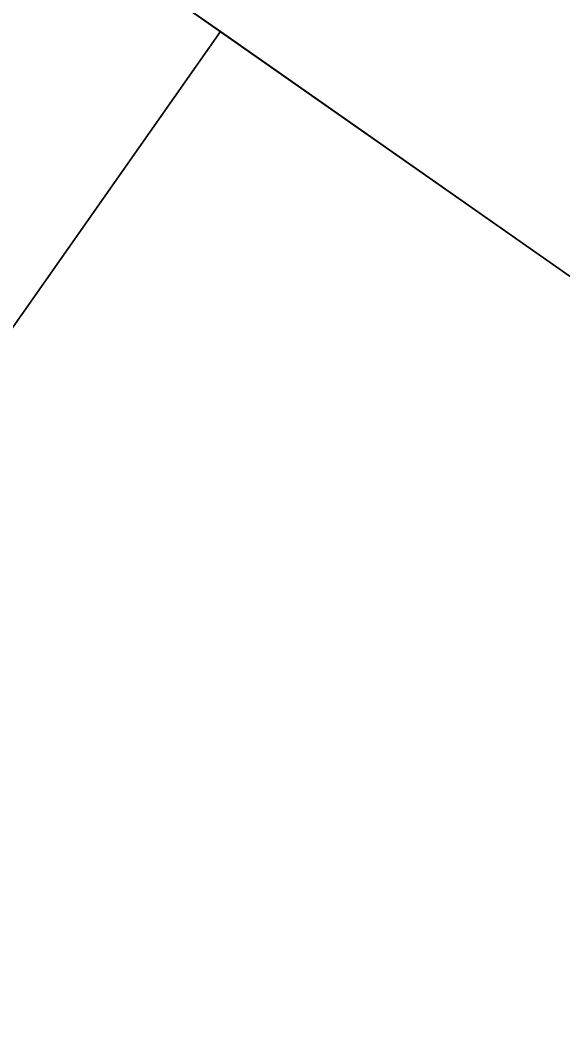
# Model space of a CAD drawing. Header units: metres. Extents: x -2743 to 126, y 13385 to 13916.
# Drawn here: x -1914.65554 to -1914.64788, y 13661.83898 to 13661.85305 of the extents above; entities that cross this region are included whole.
import ezdxf

# ---------------------------------------------------------------- set-up
doc = ezdxf.new("R2010")
doc.units = ezdxf.units.M
for name, color, linetype in [('link-улица Берзарина_Покрытия — Новые$0$ДВ_ПП_Газон_У за счет АБ_ПЧ', 7, 'Continuous'), ('link-улица Берзарина_Покрытия — Новые$0$ДВ_ПП_Тип2_Р_покрытия_ПЧ_Местные', 7, 'Continuous'), ('link-улица Берзарина_Покрытия — Новые$0$ДВ_ПП_Тип7_У_ТР_до 3м за счет АБ_ПЧ', 7, 'Continuous'), ('link_улица Берзарина_борта$0$ДВ_ГП_П_Борт_БР100.30.15', 7, 'Continuous'), ('link_улица Берзарина_борта$0$ДВ_ГП_П_Борт_Пониженный_бетонный', 7, 'Continuous'), ('output[1-12]_3_ДЖКХ-24_03233tp$0$Горизонтали', 7, 'Continuous')]:
    doc.layers.add(name, color=color, linetype=linetype)

msp = doc.modelspace()

# ---------------------------------------------------------------- linework, layer by layer
at = {"layer": 'link-улица Берзарина_Покрытия — Новые$0$ДВ_ПП_Газон_У за счет АБ_ПЧ'}
msp.add_lwpolyline([(-1914.652713, 13661.852891), (-1914.678153, 13661.816615), (-1906.359416, 13656.036823), (-1914.652713, 13661.852891)], close=True, dxfattribs=at)
at = {"layer": 'link-улица Берзарина_Покрытия — Новые$0$ДВ_ПП_Тип2_Р_покрытия_ПЧ_Местные'}
msp.add_lwpolyline([(-1917.843494, 13676.080644), (-1920.43599, 13665.351502), (-1918.322982, 13664.108515), (-1915.507, 13662.452), (-1906.359416, 13656.036823), (-1902.986, 13653.693), (-1898.258358, 13650.365339), (-1893.591992, 13662.075767), (-1896.675817, 13663.934115), (-1896.675817, 13663.934115), (-1897.622, 13664.604), (-1897.752084, 13664.749375), (-1898.190687, 13665.303086), (-1898.452449, 13665.715708), (-1898.950639, 13666.832466), (-1899.204938, 13668.027655), (-1899.224179, 13669.070192), (-1899.186427, 13669.415262), (-1899.087258, 13669.905071), (-1898.516316, 13672.614678)], dxfattribs=at)
at = {"layer": 'link-улица Берзарина_Покрытия — Новые$0$ДВ_ПП_Тип7_У_ТР_до 3м за счет АБ_ПЧ'}
msp.add_lwpolyline([(-1914.652713, 13661.852891), (-1915.507, 13662.452), (-1914.814, 13661.911), (-1914.794449, 13661.650785), (-1914.652713, 13661.852891)], close=True, dxfattribs=at)
at = {"layer": 'link_улица Берзарина_борта$0$ДВ_ГП_П_Борт_БР100.30.15'}
msp.add_lwpolyline([(-1986.765565, 13701.99376), (-1985.053336, 13701.780975), (-1983.382276, 13701.374616), (-1981.76871, 13700.779659), (-1980.228962, 13700.001081), (-1926.516649, 13668.839356), (-1923.054836, 13666.830951), (-1915.507, 13662.452), (-1894.466, 13647.696), (-1863.37246, 13632.742168)], dxfattribs=at)
at = {"layer": 'link_улица Берзарина_борта$0$ДВ_ГП_П_Борт_Пониженный_бетонный'}
msp.add_lwpolyline([(-1874.212865, 13632.72283), (-1887.390487, 13639.010885), (-1900.314879, 13645.804226), (-1912.971358, 13653.095496), (-1913.434307, 13653.438899), (-1913.819909, 13653.860377), (-1914.118646, 13654.347295), (-1914.320998, 13654.887018), (-1915.6449, 13659.814058), (-1915.678252, 13660.030865), (-1915.663961, 13660.247218), (-1915.603387, 13660.455409), (-1915.497889, 13660.64773), (-1914.652713, 13661.852891)], dxfattribs=at)
at = {"layer": 'output[1-12]_3_ДЖКХ-24_03233tp$0$Горизонтали'}
msp.add_circle((-1914.814, 13661.911), 0.25, dxfattribs=at)

doc.saveas('drawing.dxf')
